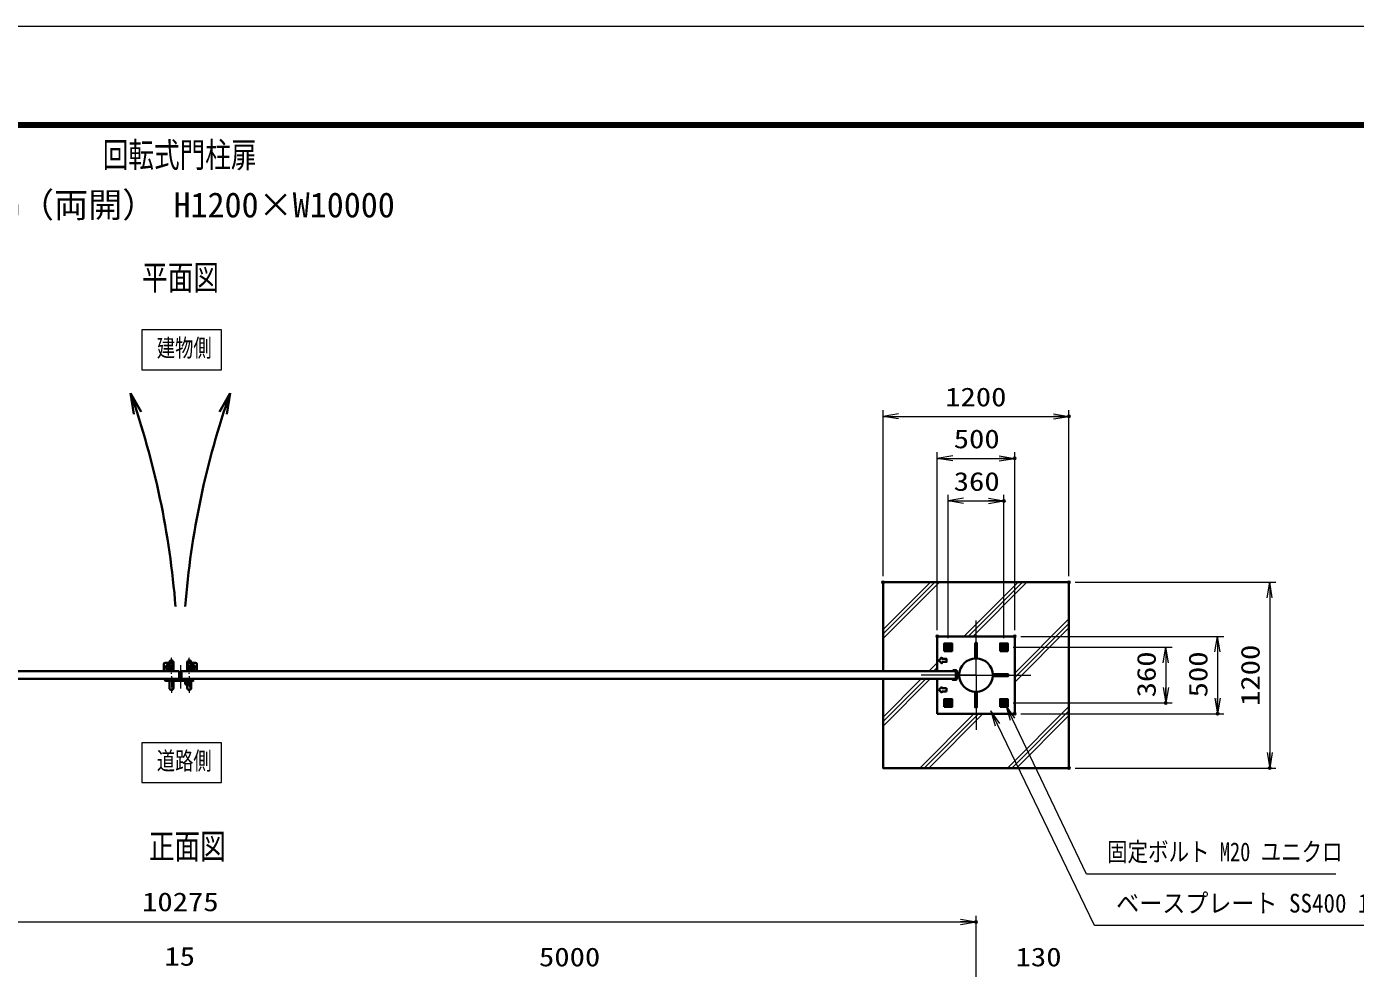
# Model space of a CAD drawing. Units: millimetres at full size. Extents: x -11880 to 11880, y -8400 to 8400.
# Drawn here: x -1142 to 7438, y 2317 to 8400 of the extents above; entities that cross this region are included whole.
import ezdxf
from ezdxf.enums import TextEntityAlignment as Align

# ---------------------------------------------------------------- set-up
doc = ezdxf.new("R2010")
doc.units = ezdxf.units.MM
doc.header["$LTSCALE"] = 30
doc.header["$PDMODE"] = 32
doc.header["$PDSIZE"] = 15
for name, pattern in [('DASHED', [7.5, 6, -1.5]), ('USER1', [18, 12, -1.5, 3, -1.5]), ('USER2', [9, 6, -0.75, 1.5, -0.75])]:
    doc.linetypes.add(name, pattern=pattern)
for name, color, linetype, lineweight in [('0-0_D-TTL', 7, 'Continuous', 18), ('0-1_外形線', 7, 'Continuous', 35), ('0-2_軸線', 200, 'USER1', 15), ('0-3_細線', 2, 'Continuous', 35), ('0-4_寸法線', 4, 'Continuous', 18), ('0-5_0', 7, 'Continuous', 18), ('0-7_隠れ線', 140, 'DASHED', 18), ('0-A_AM_0N', 7, 'Continuous', 50), ('0-B_AM_7N', 6, 'USER2', 18), ('1-2_AM_4N', 4, 'Continuous', 25), ('1-5_ハッチング', 253, 'Continuous', 13)]:
    doc.layers.add(name, color=color, linetype=linetype, lineweight=lineweight)
for name, color, linetype in [('0-6_Defpoints', 7, 'Continuous'), ('0-E_文字3', 254, 'Continuous'), ('1-4_文字', 254, 'Continuous')]:
    doc.layers.add(name, color=color, linetype=linetype)
doc.styles.add('ＭＳ ゴシック', font='')
doc.styles.get('ＭＳ ゴシック').set_extended_font_data('MS Gothic')

# ---------------------------------------------------------------- blocks, each defined once
blk = doc.blocks.new('A$C4093506B')
at = {"layer": '0-1_外形線'}
for p, q in [((-373.3, 0), (376.7, 0)), ((-373.3, -1755), (-373.3, 0)), ((376.7, -1755), (376.7, 0))]:
    blk.add_line(p, q, dxfattribs=at)
blk.add_arc((1.7, -1755), 375, 180, 0, dxfattribs=at)
at = {"layer": '0-2_軸線', "linetype": 'USER2'}
blk.add_line((1.7, 532.5), (1.7, -2662.5), dxfattribs=at)
blk = doc.blocks.new('A$C031A601E')
at = {"layer": '0-1_外形線'}
for p, q in [((-914.7, 739.2), (-914.7, -610.8)), ((-614.7, -910.8), (585.3, -910.8))]:
    blk.add_line(p, q, dxfattribs=at)
blk.add_lwpolyline([(885.3, -610.8), (885.3, 739.2), (-914.7, 739.2)], dxfattribs=at)
for centre, start, end in [((-614.7, -610.8), 180, 270), ((585.3, -610.8), 270, 0)]:
    blk.add_arc(centre, 300, start, end, dxfattribs=at)
at = {"layer": '0-2_軸線'}
for q in [(-14.7, 645.4), (-670.9, -10.8), (641.6, -10.8), (-14.7, -667.1)]:
    blk.add_line((-14.7, -10.8), q, dxfattribs=at)
at = {"layer": '0-3_細線'}
blk.add_circle((-14.7, -10.8), 525, dxfattribs=at)
at = {"layer": '0-7_隠れ線', "linetype": 'Continuous'}
blk.add_line((-914.7, 589.2), (885.3, 589.2), dxfattribs=at)
at = {"layer": '0-7_隠れ線'}
for radius in [420, 315, 285]:
    blk.add_circle((-14.7, -10.8), radius, dxfattribs=at)
blk = doc.blocks.new('U268')
at = {"layer": '0-A_AM_0N'}
blk.add_lwpolyline([(2447244.1, 87948161.6), (2447694.1, 87947901.8), (2448144.1, 87948161.6), (2448144.1, 87948681.2), (2447694.1, 87948941), (2447244.1, 87948681.2)], close=True, dxfattribs=at)
for radius in [450, 259.4]:
    blk.add_circle((2447694.1, 87948421.4), radius, dxfattribs=at)
at = {"layer": '0-B_AM_7N'}
for p, q in [((2447694.1, 87948993), (2447694.1, 87947849.8)), ((2447122.5, 87948421.4), (2448265.6, 87948421.4))]:
    blk.add_line(p, q, dxfattribs=at)
at = {"layer": '1-2_AM_4N'}
blk.add_arc((2447694.1, 87948421.4), 300, 260, 170, dxfattribs=at)
blk = doc.blocks.new('U269')
at = {"layer": '0-A_AM_0N'}
blk.add_lwpolyline([(2458044.1, 87948161.6), (2458494.1, 87947901.8), (2458944.1, 87948161.6), (2458944.1, 87948681.2), (2458494.1, 87948941), (2458044.1, 87948681.2)], close=True, dxfattribs=at)
for radius in [450, 259.4]:
    blk.add_circle((2458494.1, 87948421.4), radius, dxfattribs=at)
at = {"layer": '0-B_AM_7N'}
for p, q in [((2458494.1, 87948993), (2458494.1, 87947849.8)), ((2457922.5, 87948421.4), (2459065.6, 87948421.4))]:
    blk.add_line(p, q, dxfattribs=at)
at = {"layer": '1-2_AM_4N'}
blk.add_arc((2458494.1, 87948421.4), 300, 260, 170, dxfattribs=at)
blk = doc.blocks.new('U270')
at = {"layer": '0-A_AM_0N'}
blk.add_lwpolyline([(2458044.1, 87937361.6), (2458494.1, 87937101.8), (2458944.1, 87937361.6), (2458944.1, 87937881.2), (2458494.1, 87938141), (2458044.1, 87937881.2)], close=True, dxfattribs=at)
for radius in [450, 259.4]:
    blk.add_circle((2458494.1, 87937621.4), radius, dxfattribs=at)
at = {"layer": '0-B_AM_7N'}
for p, q in [((2457922.5, 87937621.4), (2459065.6, 87937621.4)), ((2458494.1, 87938193), (2458494.1, 87937049.8))]:
    blk.add_line(p, q, dxfattribs=at)
at = {"layer": '1-2_AM_4N'}
blk.add_arc((2458494.1, 87937621.4), 300, 260, 170, dxfattribs=at)
blk = doc.blocks.new('U271')
at = {"layer": '0-A_AM_0N'}
blk.add_lwpolyline([(2447244.1, 87937361.6), (2447694.1, 87937101.8), (2448144.1, 87937361.6), (2448144.1, 87937881.2), (2447694.1, 87938141), (2447244.1, 87937881.2)], close=True, dxfattribs=at)
for radius in [450, 259.4]:
    blk.add_circle((2447694.1, 87937621.4), radius, dxfattribs=at)
at = {"layer": '0-B_AM_7N'}
for p, q in [((2447122.5, 87937621.4), (2448265.6, 87937621.4)), ((2447694.1, 87938193), (2447694.1, 87937049.8))]:
    blk.add_line(p, q, dxfattribs=at)
at = {"layer": '1-2_AM_4N'}
blk.add_arc((2447694.1, 87937621.4), 300, 260, 170, dxfattribs=at)
blk = doc.blocks.new('ddgfdgggg')
at = {"layer": '0-1_外形線'}
for p, q in [((0, 720), (8880, 720)), ((0, 360), (8880, 360)), ((360, 0), (360, 360)), ((720, 0), (720, 360)), ((3480, 240), (3480, 360)), ((3540, 144), (3540, 240)), ((4620, 240), (4620, 144)), ((7080, 240), (7080, 360)), ((8280, 240), (7080, 240)), ((7140, 144), (7140, 240)), ((8220, 240), (8220, 144)), ((8280, 360), (8280, 240)), ((8880, 360), (8880, 720)), ((13680, 240), (13680, 720)), ((13680, 720), (19680, 720)), ((13680, 240), (19680, 240)), ((14340, 24), (14340, 120)), ((15180, -360), (15180, 240)), ((15420, 120), (15420, 24)), ((17940, 24), (17940, 120)), ((18180, -360), (18180, 240)), ((19020, 120), (19020, 24)), ((19680, 720), (19680, 240)), ((0, -720), (20459.5, -720)), ((623.5, -360), (20506.9, -360)), ((4320, -156), (3840, -156)), ((7920, -156), (7440, -156)), ((15120, -276), (14640, -276)), ((15000, -2400), (15000, -1320)), ((15240, -1080), (18120, -1080)), ((15960, -1080), (15960, -720)), ((15960, -1595), (17400, -1595)), ((17400, -1080), (17400, -720)), ((18720, -276), (18240, -276)), ((18360, -2400), (18360, -1320)), ((21386.8, -968.5), (20459.5, -720)), ((21480, -620.7), (20506.9, -360)), ((21386.8, -968.5), (21480, -620.7))]:
    blk.add_line(p, q, dxfattribs=at)
for points in [[(4680, 360), (4680, 240), (3480, 240)], [(15480, 240), (15480, 120), (14280, 120), (14280, 240)], [(19080, 240), (19080, 120), (17880, 120), (17880, 240)]]:
    blk.add_lwpolyline(points, dxfattribs=at)
for centre, radius, start, end in [((0, 0), 720, 90, 0), ((0, 0), 360, 90, 0), ((3840, 144), 300, 180, 270), ((4320, 144), 300, 270, 0.00002), ((7440, 144), 300, 180, 270), ((7920, 144), 300, 270, 0.00002), ((14640, 24), 300, 180, 270), ((15120, 24), 300, 270, 0.00002), ((18240, 24), 300, 180, 270), ((18720, 24), 300, 270, 0.00002), ((15240, -1320), 240, 90.00002, 180), ((16680, -2400), 1680, 180, 0), ((16680, -2400), 1080, 131.8103, 48.18971), ((18120, -1320), 240, 0.00002, 90.00002)]:
    blk.add_arc(centre, radius, start, end, dxfattribs=at)
at = {"layer": '0-2_軸線'}
for q in [(0, 1526.2), (0, -1526.2), (1526.2, 0)]:
    blk.add_line((0, 0), q, dxfattribs=at)
at = {"layer": '0-7_隠れ線', "linetype": 'Continuous'}
for p, q in [((16080, 720), (16380, 420)), ((16380, 420), (16980, 420)), ((16380, -1080), (16380, 420)), ((16500, -1080), (16500, 420)), ((16860, -1080), (16860, 420)), ((17280, 720), (16980, 420)), ((16980, -1080), (16980, 420)), ((15960, -720), (15960, -360)), ((17400, -720), (17400, -360))]:
    blk.add_line(p, q, dxfattribs=at)
blk = doc.blocks.new('_Open')
at = {"layer": '0-5_0', "color": 4}
blk.add_line((-30, 5), (0, 0), dxfattribs=at)
blk.add_lwpolyline([(-30, -5), (0, 0), (-30, 0)], dxfattribs=at)
blk = doc.blocks.new('S254')
at = {"layer": '0-4_寸法線'}
for points in [[(2522763, 87904485.3), (2474470.2, 87904485.3), (2460148.6, 87934498.9), (2458856.6, 87937206.5)], [(2460599.8, 87934714.3), (2458856.6, 87937206.5), (2459697.3, 87934283.6)]]:
    blk.add_lwpolyline(points, dxfattribs=at)
at = {"layer": '0-4_寸法線', "color": 254, "style": 'ＭＳ ゴシック', "width": 0.8}
blk.add_text('固定ボルト M20 ユニクロ', height=3637, dxfattribs=at).set_placement((2478479.2, 87905885.9), align=Align.BOTTOM_LEFT)
blk = doc.blocks.new('S255')
at = {"layer": '0-4_寸法線'}
for points in [[(2530006.2, 87894528.3), (2476039.8, 87894528.3), (2457256, 87933435.2), (2455951.7, 87936136.9)], [(2457706.3, 87933652.6), (2455951.7, 87936136.9), (2456805.7, 87933217.8)]]:
    blk.add_lwpolyline(points, dxfattribs=at)
at = {"layer": '0-4_寸法線', "color": 254, "style": 'ＭＳ ゴシック', "width": 0.9}
blk.add_text('ベースプレート SS400 19t', height=3637, dxfattribs=at).set_placement((2480239.8, 87895928.8), align=Align.BOTTOM_LEFT)

msp = doc.modelspace()

# ---------------------------------------------------------------- linework, layer by layer
at = {"layer": '0-0_D-TTL'}
for points in [[(-11880, -8400), (11880, -8400), (11880, 8400), (-11880, 8400)], [(-11116.29, 7779.43), (11116.29, 7779.43), (11116.29, -7777.71), (-11116.29, -7777.71)], [(-11109.21, 7772.36), (11109.21, 7772.36), (11109.21, -7770.64), (-11109.21, -7770.64)], [(-11102.14, 7765.29), (11102.14, 7765.29), (11102.14, -7763.57), (-11102.14, -7763.57)], [(-11095.07, 7758.21), (11095.07, 7758.21), (11095.07, -7756.5), (-11095.07, -7756.5)], [(-11088, 7751.14), (11088, 7751.14), (11088, -7749.43), (-11088, -7749.43)]]:
    msp.add_lwpolyline(points, close=True, dxfattribs=at)
at = {"layer": '0-1_外形線'}
for p, q in [((4388.04, 4236.26), (4388.04, 4811.26)), ((4738.04, 4461.26), (4738.04, 4236.26)), ((5238.04, 4461.26), (4738.04, 4461.26)), ((5238.04, 3961.26), (5238.04, 4461.26)), ((4838.04, 4242.26), (4858.04, 4242.26)), ((4858.04, 4186.26), (4858.04, 4236.26)), ((4864.04, 4236.26), (4864.04, 4186.26)), ((4864.04, 4223.76), (4880.61, 4223.76)), ((4738.04, 4186.26), (4738.04, 3961.26)), ((4880.61, 4198.76), (4864.04, 4198.76)), ((4738.04, 3961.26), (5238.04, 3961.26))]:
    msp.add_line(p, q, dxfattribs=at)
for points in [[(4388.04, 4811.26), (5588.04, 4811.26), (5588.04, 3611.26), (4388.04, 3611.26), (4388.04, 4186.26)], [(4858.04, 4236.26), (4838.04, 4236.26), (4838.04, 4242.26)], [(4858.04, 4180.26), (4838.04, 4180.26), (4838.04, 4186.26), (4858.04, 4186.26)]]:
    msp.add_lwpolyline(points, dxfattribs=at)
for points in [[(4783.04, 4366.26), (4833.04, 4366.26), (4833.04, 4416.26), (4783.04, 4416.26)], [(5143.04, 4366.26), (5193.04, 4366.26), (5193.04, 4416.26), (5143.04, 4416.26)], [(-156.96, 4236.26), (-5156.96, 4236.26), (-5156.96, 4186.26), (-156.96, 4186.26)], [(-141.96, 4236.26), (4858.04, 4236.26), (4858.04, 4186.26), (-141.96, 4186.26)], [(4783.04, 4006.26), (4833.04, 4006.26), (4833.04, 4056.26), (4783.04, 4056.26)], [(5143.04, 4006.26), (5193.04, 4006.26), (5193.04, 4056.26), (5143.04, 4056.26)]]:
    msp.add_lwpolyline(points, close=True, dxfattribs=at)
for centre, radius in [((4988.04, 4211.26), 108.15), ((-226.96, 4261.26), 12.5), ((-71.96, 4261.26), 12.5)]:
    msp.add_circle(centre, radius, dxfattribs=at)
for centre, start, end in [((4858.04, 4236.26), 0, 90), ((4858.04, 4186.26), 270, 0)]:
    msp.add_arc(centre, 6, start, end, dxfattribs=at)
at = {"layer": '0-2_軸線'}
for p, q in [((4988.04, 4211.26), (4988.04, 4564.82)), ((-226.96, 4261.26), (-240.71, 4261.26)), ((-226.96, 4261.26), (-226.96, 4275.01)), ((-226.96, 4261.26), (-226.96, 4247.51)), ((-226.96, 4261.26), (-213.21, 4261.26)), ((-149.46, 4274.85), (-149.46, 4123.9)), ((-149.46, 4274.85), (-149.46, 4123.9)), ((-71.96, 4261.26), (-85.71, 4261.26)), ((-71.96, 4261.26), (-71.96, 4275.01)), ((-71.96, 4261.26), (-58.21, 4261.26)), ((-71.96, 4261.26), (-71.96, 4247.51)), ((4988.04, 4211.26), (4634.49, 4211.26)), ((4858.04, 4211.26), (5018.53, 4211.26)), ((4988.04, 4211.26), (5341.59, 4211.26)), ((4988.04, 4211.26), (4988.04, 3857.71))]:
    msp.add_line(p, q, dxfattribs=at)
at = {"layer": '0-3_細線'}
for p, q in [((-470.78, 6032), (-449.75, 5897.32)), ((-470.78, 6032), (-403.08, 5910.82)), ((171.86, 6032), (104.16, 5910.82)), ((171.86, 6032), (150.82, 5897.32)), ((4982.04, 4419.16), (4982.04, 4319.25)), ((4864.04, 4227.76), (4868.04, 4223.76)), ((4768.04, 4136.26), (4748.04, 4116.26)), ((4768.04, 4136.26), (4768.04, 4126.26)), ((4768.04, 4126.26), (4798.04, 4126.26)), ((4798.04, 4126.26), (4798.04, 4106.26)), ((4868.04, 4198.76), (4864.04, 4194.76)), ((4748.04, 4116.26), (4768.04, 4096.26)), ((4798.04, 4106.26), (4768.04, 4106.26)), ((4768.04, 4096.26), (4768.04, 4106.26))]:
    msp.add_line(p, q, dxfattribs=at)
for points in [[(4982.04, 4419.16), (4994.04, 4419.16), (4994.04, 4319.41)], [(4768.04, 4326.26), (4748.04, 4306.26), (4768.04, 4286.26), (4768.04, 4296.26)], [(4768.04, 4326.26), (4768.04, 4316.26), (4798.04, 4316.26), (4798.04, 4296.26), (4768.04, 4296.26)], [(5096.02, 4217.26), (5195.94, 4217.26), (5195.94, 4205.26), (5096.02, 4205.26)], [(4982.04, 4103.28), (4982.04, 4003.36), (4994.04, 4003.36), (4994.04, 4103.11)]]:
    msp.add_lwpolyline(points, dxfattribs=at)
for centre, start, end in [((-5619.37, 4228.59), 4.47285, 19.30394), ((5320.45, 4228.59), 160.69606, 175.52715)]:
    msp.add_arc(centre, 5455.3, start, end, dxfattribs=at)
at = {"layer": '0-4_寸法線'}
for p, q in [((4388.04, 4851.26), (4388.04, 5922.2)), ((5588.04, 4851.26), (5588.04, 5922.2)), ((4388.04, 5882.2), (5588.04, 5882.2)), ((4738.04, 4501.26), (4738.04, 5651.26)), ((4738.04, 5611.26), (5238.04, 5611.26)), ((5238.04, 4501.26), (5238.04, 5651.26)), ((4808.04, 4450.32), (4808.04, 5376.35)), ((4808.04, 5336.35), (5168.04, 5336.35)), ((5168.04, 4450.32), (5168.04, 5376.35)), ((5628.04, 4811.26), (6924.38, 4811.26)), ((6884.38, 4811.26), (6884.38, 3611.26)), ((5227.09, 4391.26), (6253.39, 4391.26)), ((5278.04, 4461.26), (6587.25, 4461.26)), ((6213.39, 4391.26), (6213.39, 4031.26)), ((6547.25, 4461.26), (6547.25, 3961.26)), ((5227.09, 4031.26), (6253.39, 4031.26)), ((5278.04, 3961.26), (6587.25, 3961.26)), ((5628.04, 3611.26), (6924.38, 3611.26)), ((-5286.96, 2617.2), (4988.04, 2617.2)), ((4988.04, 741.2), (4988.04, 2657.2))]:
    msp.add_line(p, q, dxfattribs=at)
for points in [[(-399.14, 6183.39), (116.12, 6183.39), (116.12, 6440.47), (-399.14, 6440.47)], [(-399.14, 3516.64), (116.12, 3516.64), (116.12, 3773.72), (-399.14, 3773.72)]]:
    msp.add_lwpolyline(points, close=True, dxfattribs=at)
at = {"layer": '0-6_Defpoints'}
for p in [(5588.04, 5882.2), (5238.04, 5611.26), (5168.04, 5336.35), (4388.04, 4811.26), (5588.04, 4811.26), (5588.04, 4811.26), (4738.04, 4461.26), (5238.04, 4461.26), (5238.04, 4461.26), (4808.04, 4410.32), (5168.04, 4410.32), (5187.09, 4391.26), (5187.09, 4031.26), (6213.39, 4031.26), (5238.04, 3961.26), (6547.25, 3961.26), (5588.04, 3611.26), (6884.38, 3611.26), (4988.04, 2617.2)]:
    msp.add_point(p, dxfattribs=at)
at = {"layer": '0-7_隠れ線'}
for centre in [(4808.04, 4391.26), (5168.04, 4391.26), (4808.04, 4031.26), (5168.04, 4031.26)]:
    msp.add_circle(centre, 20, dxfattribs=at)
at = {"layer": '1-5_ハッチング'}
for p, q in [((4388.04, 4505.91), (4693.39, 4811.26)), ((4388.04, 4476.91), (4722.39, 4811.26)), ((4388.04, 4447.91), (4751.39, 4811.26)), ((4909.08, 4461.26), (5259.08, 4811.26)), ((4938.08, 4461.26), (5288.08, 4811.26)), ((4967.08, 4461.26), (5317.08, 4811.26)), ((5238.04, 4224.54), (5588.04, 4574.54)), ((5238.04, 4195.54), (5588.04, 4545.54)), ((5238.04, 4166.54), (5588.04, 4516.54)), ((4684.08, 4236.26), (4738.04, 4290.22)), ((4713.08, 4236.26), (4738.04, 4261.22)), ((4388.04, 3940.22), (4634.08, 4186.26)), ((4388.04, 3911.22), (4663.08, 4186.26)), ((4388.04, 3882.22), (4692.08, 4186.26)), ((4624.76, 3611.26), (4974.76, 3961.26)), ((4653.76, 3611.26), (5003.76, 3961.26)), ((4682.76, 3611.26), (5032.76, 3961.26)), ((5190.45, 3611.26), (5588.04, 4008.85)), ((5219.45, 3611.26), (5588.04, 3979.85)), ((5248.45, 3611.26), (5588.04, 3950.85))]:
    msp.add_line(p, q, dxfattribs=at)

# ---------------------------------------------------------------- block references
at = {"layer": '0-1_外形線', "yscale": 0.03333333, "rotation": 180}
for name, p, xscale in [('A$C031A601E', (-226.47, 4260.9), -0.03333333), ('A$C4093506B', (-206.91, 4236.26), 0.03333333), ('A$C4093506B', (-92.02, 4236.26), -0.03333333), ('A$C031A601E', (-72.45, 4260.9), 0.03333333)]:
    msp.add_blockref(name, p, dxfattribs=dict(at, xscale=xscale))
at = {"layer": '0-1_外形線'}
for name, p, xscale, yscale in [('ddgfdgggg', (-243.46, 4180.26), 0.008333333, 0.008333333), ('A$C4093506B', (-206.91, 4186.26), -0.03333333, 0.03333333), ('A$C4093506B', (-92.02, 4186.26), 0.03333333, 0.03333333)]:
    msp.add_blockref(name, p, dxfattribs=dict(at, xscale=xscale, yscale=yscale))
at = {"layer": '0-4_寸法線', "xscale": 3.333333, "yscale": 3.333333}
for p, rotation in [((4388.04, 5882.2), 180), ((4738.04, 5611.26), 180), ((4808.04, 5336.35), 180), ((6884.38, 4811.26), 90), ((6213.39, 4391.26), 90), ((6547.25, 4461.26), 90), ((6213.39, 4031.26), 270), ((6547.25, 3961.26), 270), ((6884.38, 3611.26), 270)]:
    msp.add_blockref('_Open', p, dxfattribs=dict(at, rotation=rotation))
at = {"layer": '0-4_寸法線'}
for name, p, xscale, yscale in [('_Open', (5588.04, 5882.2), 3.333333, 3.333333), ('_Open', (5238.04, 5611.26), 3.333333, 3.333333), ('_Open', (5168.04, 5336.35), 3.333333, 3.333333), ('S255', (-76781.76, -2927222.78), 0.03333333, 0.03333333), ('S254', (-76781.76, -2927222.78), 0.03333333, 0.03333333), ('_Open', (4988.04, 2617.2), 3.333333, 3.333333)]:
    msp.add_blockref(name, p, dxfattribs=dict(at, xscale=xscale, yscale=yscale))
at = {"layer": '0-A_AM_0N', "xscale": 0.03333333, "yscale": 0.03333333}
for name in ['U268', 'U269', 'U271', 'U270']:
    msp.add_blockref(name, (-76781.76, -2927222.78), dxfattribs=at)

# ---------------------------------------------------------------- texts
at = {"layer": '0-1_外形線', "style": 'ＭＳ ゴシック', "width": 0.75}
for s, p in [('建物側', (-301.55, 6232.11)), ('道路側', (-301.55, 3565.35))]:
    msp.add_text(s, height=115.5, dxfattribs=at).set_placement(p, align=Align.BOTTOM_LEFT)
at = {"layer": '0-4_寸法線', "color": 254, "style": 'ＭＳ ゴシック', "width": 1.2}
for s, p in [('1200', (4788.84, 5910.88)), ('500', (4844.04, 5639.95)), ('360', (4844.04, 5365.03)), ('10275', (-396.66, 2649.89)), ('15', (-252.66, 2297.87)), ('5000', (2166.04, 2293.87)), ('130', (5243.38, 2293.87))]:
    msp.add_text(s, height=121.2, dxfattribs=at).set_placement(p, align=Align.BOTTOM_LEFT)
for s, p in [('1200', (6855.69, 4012.06)), ('360', (6184.7, 4067.26)), ('500', (6518.56, 4067.26))]:
    msp.add_text(s, height=121.2, rotation=90, dxfattribs=at).set_placement(p, align=Align.BOTTOM_LEFT)
at = {"layer": '0-E_文字3', "style": 'ＭＳ ゴシック', "width": 0.75}
msp.add_text('回転式門柱扉', height=161.7, dxfattribs=at).set_placement((-650.58, 7441.94), align=Align.BOTTOM_LEFT)
at = {"layer": '0-E_文字3', "style": 'ＭＳ ゴシック'}
msp.add_text('TKM-G（両開） H1200×W10000', height=161.6, dxfattribs=at).set_placement((-1734.99, 7118.97), align=Align.BOTTOM_LEFT)
at = {"layer": '1-4_文字', "style": 'ＭＳ ゴシック', "width": 0.75}
for s, p in [('平面図', (-396.2, 6649.94)), ('正面図', (-352.77, 2975.76))]:
    msp.add_text(s, height=161.7, dxfattribs=at).set_placement(p, align=Align.BOTTOM_LEFT)

doc.saveas('drawing.dxf')
